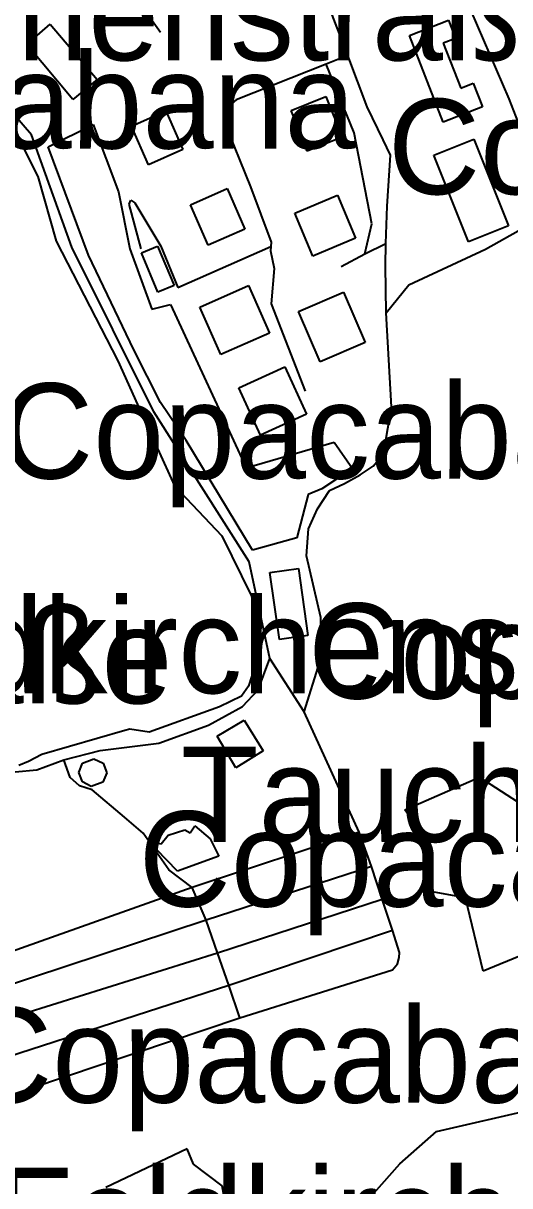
# Model space of a CAD drawing. Extents: x -3657 to 4700, y -7332 to 8131.
# Drawn here: x 1407 to 1628, y -2071 to -1541 of the extents above; entities that cross this region are included whole.
import ezdxf

# ---------------------------------------------------------------- set-up
doc = ezdxf.new("R2010")
doc.units = 0
for name, color, linetype in [('OSM_BUILDING_APARTMENTS', 9, 'CONTINUOUS'), ('OSM_BUILDING_CONSTRUCTION', 9, 'CONTINUOUS'), ('OSM_BUILDING_YES', 9, 'CONTINUOUS'), ('OSM_HIGHWAY_FOOTWAY', 8, 'CONTINUOUS'), ('OSM_HIGHWAY_SERVICE', 8, 'CONTINUOUS'), ('OSM_HIGHWAY_TRACK', 8, 'CONTINUOUS'), ('OSM_LABELS', 8, 'CONTINUOUS'), ('OSM_LANDUSE_GRASS', 3, 'CONTINUOUS'), ('OSM_NATURAL_WATER', 4, 'CONTINUOUS')]:
    doc.layers.add(name, color=color, linetype=linetype)

msp = doc.modelspace()

# ---------------------------------------------------------------- linework, layer by layer
at = {"layer": 'OSM_BUILDING_APARTMENTS'}
for p, q in [((1528.476249, -1580.942335), (1544.342942, -1574.637583)), ((1544.342942, -1574.637583), (1551.692285, -1593.140419)), ((1535.825592, -1599.445171), (1528.476249, -1580.942335)), ((1551.692285, -1593.140419), (1535.825592, -1599.445171)), ((1482.704024, -1623.874697), (1499.382255, -1616.55807)), ((1499.382255, -1616.55807), (1507.459706, -1634.960831)), ((1530.167584, -1627.699802), (1549.636896, -1619.582572)), ((1549.636896, -1619.582572), (1557.790192, -1639.163999)), ((1490.781476, -1642.288577), (1482.704024, -1623.874697)), ((1538.328464, -1647.281229), (1530.167584, -1627.699802)), ((1507.459706, -1634.960831), (1490.781476, -1642.288577)), ((1557.790192, -1639.163999), (1538.328464, -1647.281229)), ((1486.974076, -1670.47649), (1509.143457, -1660.713576)), ((1509.143457, -1660.713576), (1518.66954, -1682.340989)), ((1531.927179, -1672.511358), (1552.276288, -1663.760317)), ((1552.276288, -1663.760317), (1562.128504, -1686.688711)), ((1496.492575, -1692.115023), (1486.974076, -1670.47649)), ((1541.786978, -1695.439751), (1531.927179, -1672.511358)), ((1518.66954, -1682.340989), (1496.492575, -1692.115023)), ((1562.128504, -1686.688711), (1541.786978, -1695.439751))]:
    msp.add_line(p, q, dxfattribs=at)
at = {"layer": 'OSM_BUILDING_CONSTRUCTION'}
for p, q in [((1518.897074, -1791.356495), (1531.91201, -1789.532898)), ((1531.91201, -1789.532898), (1536.182061, -1820.078145)), ((1523.167126, -1821.901742), (1518.897074, -1791.356495)), ((1536.182061, -1820.078145), (1523.167126, -1821.901742))]:
    msp.add_line(p, q, dxfattribs=at)
at = {"layer": 'OSM_BUILDING_YES'}
for p, q in [((1582.325924, -1546.749896), (1600.111486, -1539.85581)), ((1600.111486, -1539.85581), (1603.289376, -1548.073115)), ((1408.217029, -1550.908586), (1418.933873, -1541.61269)), ((1418.933873, -1541.61269), (1440.31447, -1566.787221)), ((1429.150143, -1575.894086), (1408.217029, -1550.908586)), ((1597.638952, -1586.301931), (1582.325924, -1546.749896)), ((1603.289376, -1548.073115), (1597.714796, -1550.230297)), ((1597.714796, -1550.230297), (1605.678481, -1570.790239)), ((1440.31447, -1566.787221), (1429.150143, -1575.894086)), ((1605.678481, -1570.790239), (1611.38958, -1568.56634)), ((1611.38958, -1568.56634), (1615.568619, -1579.352248)), ((1455.847447, -1588.06993), (1471.509359, -1581.142486)), ((1471.509359, -1581.142486), (1479.291017, -1598.766882)), ((1615.568619, -1579.352248), (1597.638952, -1586.301931)), ((1463.62152, -1605.683207), (1455.847447, -1588.06993)), ((1593.3689, -1601.291007), (1611.594361, -1593.963261)), ((1611.594361, -1593.963261), (1627.461054, -1633.43746)), ((1479.291017, -1598.766882), (1463.62152, -1605.683207)), ((1609.235593, -1640.765206), (1593.3689, -1601.291007)), ((1627.461054, -1633.43746), (1609.235593, -1640.765206)), ((1460.428461, -1645.802336), (1467.747467, -1642.755595)), ((1467.899156, -1663.760317), (1460.428461, -1645.802336)), ((1467.747467, -1642.755595), (1475.225745, -1660.713576)), ((1475.225745, -1660.713576), (1467.899156, -1663.760317)), ((1504.668624, -1707.30425), (1525.624491, -1697.741486)), ((1525.624491, -1697.741486), (1535.469122, -1719.324422)), ((1514.513255, -1728.887185), (1504.668624, -1707.30425)), ((1535.469122, -1719.324422), (1514.513255, -1728.887185)), ((1494.831578, -1865.934932), (1507.141159, -1858.673904)), ((1507.141159, -1858.673904), (1515.734354, -1872.584389)), ((1503.424773, -1880.379153), (1494.831578, -1865.934932)), ((1515.734354, -1872.584389), (1503.424773, -1880.379153)), ((1431.888133, -1882.469618), (1433.526377, -1878.210852)), ((1433.526377, -1878.210852), (1438.782409, -1876.242702)), ((1438.782409, -1876.242702), (1442.991785, -1878.310928)), ((1442.991785, -1878.310928), (1444.630028, -1882.669769)), ((1433.526377, -1886.828459), (1431.888133, -1882.469618)), ((1444.630028, -1882.669769), (1442.809758, -1886.984132)), ((1437.553726, -1888.963402), (1433.526377, -1886.828459)), ((1442.809758, -1886.984132), (1437.553726, -1888.963402)), ((1469.332619, -1915.005254), (1472.518093, -1911.024475)), ((1472.518093, -1911.024475), (1480.155645, -1908.611545)), ((1480.155645, -1908.611545), (1482.55992, -1909.957004)), ((1482.55992, -1909.957004), (1484.683569, -1906.787949)), ((1484.683569, -1906.787949), (1491.737118, -1912.68128)), ((1467.315152, -1917.584976), (1467.808142, -1914.705027)), ((1467.808142, -1914.705027), (1469.332619, -1915.005254)), ((1491.737118, -1912.68128), (1495.544517, -1920.687314)), ((1476.818482, -1927.436846), (1467.315152, -1917.584976)), ((1495.544517, -1920.687314), (1476.818482, -1927.436846))]:
    msp.add_line(p, q, dxfattribs=at)
at = {"layer": 'OSM_HIGHWAY_FOOTWAY'}
for p, q in [((1410.386185, -1592.084067), (1390.363207, -1568.799849)), ((1428.801257, -1643.278211), (1410.386185, -1592.084067)), ((1466.048547, -1718.179114), (1428.801257, -1643.278211)), ((1509.424082, -1786.619591), (1466.048547, -1718.179114)), ((1518.790892, -1830.608304), (1509.424082, -1786.619591)), ((1513.527275, -1844.863494), (1518.790892, -1830.608304)), ((1534.369375, -1854.893276), (1518.790892, -1830.608304)), ((1506.359959, -1852.524824), (1513.527275, -1844.863494)), ((1490.85732, -1861.031236), (1506.359959, -1852.524824)), ((1468.354223, -1869.204063), (1490.85732, -1861.031236)), ((1441.687257, -1872.539911), (1468.354223, -1869.204063)), ((1425.130378, -1876.754199), (1441.687257, -1872.539911)), ((1412.85872, -1881.368788), (1425.130378, -1876.754199)), ((1427.959382, -1884.771353), (1425.130378, -1876.754199)), ((1403.021673, -1882.20275), (1412.85872, -1881.368788)), ((1432.199096, -1888.540861), (1427.959382, -1884.771353)), ((1437.978456, -1890.431175), (1432.199096, -1888.540861)), ((1452.70748, -1902.80717), (1437.978456, -1890.431175)), ((1461.171739, -1910.212752), (1452.70748, -1902.80717)), ((1472.851809, -1926.92535), (1461.171739, -1910.212752)), ((1483.523146, -1934.953623), (1472.851809, -1926.92535))]:
    msp.add_line(p, q, dxfattribs=at)
at = {"layer": 'OSM_HIGHWAY_SERVICE'}
for p, q in [((1627.734095, -1575.593859), (1564.578285, -1429.205739)), ((1554.248248, -1555.945716), (1544.926945, -1531.516191)), ((1469.021656, -1545.371078), (1462.225979, -1535.863912)), ((1554.248248, -1555.945716), (1544.44154, -1559.837538)), ((1563.152406, -1579.285531), (1554.248248, -1555.945716)), ((1544.44154, -1559.837538), (1503.553709, -1576.060878)), ((1557.153097, -1591.116671), (1544.44154, -1559.837538)), ((1503.553709, -1576.060878), (1498.464535, -1580.330763)), ((1643.251903, -1615.90202), (1627.734095, -1575.593859)), ((1498.464535, -1580.330763), (1497.751596, -1585.312296)), ((1570.380398, -1594.252368), (1563.152406, -1579.285531)), ((1497.751596, -1585.312296), (1509.962578, -1615.735228)), ((1565.291224, -1632.625737), (1557.153097, -1591.116671)), ((1573.755483, -1601.357724), (1570.380398, -1594.252368)), ((1572.170331, -1624.486269), (1573.755483, -1601.357724)), ((1509.962578, -1615.735228), (1519.420402, -1640.865281)), ((1454.831129, -1623.57447), (1455.642666, -1621.739754)), ((1460.322279, -1643.923142), (1454.831129, -1623.57447)), ((1455.642666, -1621.739754), (1457.371923, -1623.062974)), ((1457.371923, -1623.062974), (1469.173345, -1642.699998)), ((1571.662172, -1641.576929), (1572.170331, -1624.486269)), ((1616.956575, -1644.145532), (1642.174909, -1629.923701)), ((1562.03749, -1646.258235), (1565.291224, -1632.625737)), ((1519.420402, -1640.865281), (1519.261128, -1642.977985)), ((1562.03749, -1646.258235), (1571.662172, -1641.576929)), ((1571.366378, -1651.717906), (1571.662172, -1641.576929)), ((1469.173345, -1642.699998), (1476.901911, -1661.525299)), ((1476.901911, -1661.525299), (1519.261128, -1642.977985)), ((1519.261128, -1642.977985), (1519.117023, -1644.935016)), ((1519.117023, -1644.935016), (1520.846281, -1652.974409)), ((1551.259971, -1652.051491), (1562.03749, -1646.258235)), ((1582.037715, -1660.324394), (1616.956575, -1644.145532)), ((1571.76077, -1673.12293), (1571.366378, -1651.717906)), ((1520.846281, -1652.974409), (1519.420402, -1668.95312)), ((1571.76077, -1673.12293), (1582.037715, -1660.324394)), ((1519.420402, -1668.95312), (1534.877534, -1708.83874)), ((1572.95153, -1694.539073), (1571.76077, -1673.12293)), ((1574.142291, -1715.955215), (1572.95153, -1694.539073)), ((1572.557138, -1725.862683), (1574.142291, -1715.955215)), ((1570.577594, -1737.360239), (1572.557138, -1725.862683)), ((1565.814552, -1742.908866), (1570.577594, -1737.360239)), ((1552.738941, -1750.848183), (1559.868334, -1746.878525)), ((1559.868334, -1746.878525), (1565.814552, -1742.908866)), ((1545.996354, -1754.017239), (1552.738941, -1750.848183)), ((1540.444529, -1762.345739), (1545.996354, -1754.017239)), ((1536.48544, -1771.463723), (1540.444529, -1762.345739)), ((1535.529798, -1783.839718), (1536.48544, -1771.463723)), ((1542.082772, -1811.883079), (1535.529798, -1783.839718)), ((1541.536691, -1832.053838), (1542.082772, -1811.883079)), ((1534.369375, -1854.893276), (1541.536691, -1832.053838)), ((1559.534618, -1909.679017), (1534.369375, -1854.893276)), ((1559.534618, -1909.679017), (1483.523146, -1934.953623)), ((1565.003015, -1925.37974), (1559.534618, -1909.679017)), ((1565.003015, -1925.37974), (1489.810665, -1949.809266)), ((1569.986006, -1940.190904), (1565.003015, -1925.37974)), ((1483.523146, -1934.953623), (1379.858728, -1971.792503)), ((1489.810665, -1949.809266), (1483.523146, -1934.953623)), ((1494.945345, -1964.653788), (1569.986006, -1940.190904)), ((1574.612527, -1954.412736), (1569.986006, -1940.190904)), ((1489.810665, -1949.809266), (1363.64315, -1991.540722)), ((1494.945345, -1964.653788), (1489.810665, -1949.809266)), ((1500.102779, -1979.375997), (1574.612527, -1954.412736)), ((1577.74491, -1964.475876), (1574.612527, -1954.412736)), ((1368.004215, -2004.450453), (1494.945345, -1964.653788)), ((1500.102779, -1979.375997), (1494.945345, -1964.653788)), ((1577.615974, -1966.81097), (1577.74491, -1964.475876)), ((1574.612527, -1972.481911), (1576.956126, -1969.65756)), ((1576.956126, -1969.65756), (1577.615974, -1966.81097)), ((1505.245044, -1994.331714), (1574.612527, -1972.481911)), ((1373.563625, -2020.473642), (1500.102779, -1979.375997)), ((1505.245044, -1994.331714), (1500.102779, -1979.375997)), ((1379.251971, -2036.763698), (1505.245044, -1994.331714))]:
    msp.add_line(p, q, dxfattribs=at)
at = {"layer": 'OSM_HIGHWAY_TRACK'}
for p, q in [((1594.589998, -2046.126311), (1639.345905, -2035.751824)), ((1577.904183, -2060.781802), (1594.589998, -2046.126311)), ((1547.596676, -2094.963123), (1577.904183, -2060.781802))]:
    msp.add_line(p, q, dxfattribs=at)
at = {"layer": 'OSM_LANDUSE_GRASS'}
for p, q in [((1418.031322, -1597.543738), (1438.425939, -1587.291566)), ((1438.425939, -1587.291566), (1450.007411, -1618.014724)), ((1436.393303, -1646.82533), (1418.031322, -1597.543738)), ((1450.007411, -1618.014724), (1455.195183, -1643.945381)), ((1456.901687, -1689.968961), (1436.393303, -1646.82533)), ((1455.195183, -1643.945381), (1465.10049, -1671.510603)), ((1465.10049, -1671.510603), (1473.602671, -1669.331183)), ((1473.602671, -1669.331183), (1508.119554, -1743.68723)), ((1469.158176, -1714.020424), (1456.901687, -1689.968961)), ((1480.709311, -1731.233398), (1469.158176, -1714.020424)), ((1510.880298, -1781.215518), (1480.709311, -1731.233398)), ((1508.119554, -1743.68723), (1548.044159, -1732.000643)), ((1548.044159, -1732.000643), (1556.364313, -1744.054173)), ((1556.364313, -1744.054173), (1542.454411, -1753.305591)), ((1536.288244, -1755.952031), (1531.145979, -1775.555696)), ((1542.454411, -1753.305591), (1536.288244, -1755.952031)), ((1531.145979, -1775.555696), (1510.880298, -1781.215518)), ((1580.293289, -1899.560278), (1614.180662, -1884.704636)), ((1614.180662, -1884.704636), (1633.84717, -1897.369738)), ((1589.910386, -1912.836953), (1580.293289, -1899.560278)), ((1590.312362, -1936.443635), (1589.910386, -1912.836953)), ((1607.809715, -1939.701647), (1590.312362, -1936.443635)), ((1615.947842, -1973.071244), (1607.809715, -1939.701647)), ((1634.666292, -1965.343197), (1615.947842, -1973.071244)), ((1481.187132, -2053.932195), (1444.250805, -2071.56771)), ((1484.122319, -2060.981953), (1481.187132, -2053.932195)), ((1497.144839, -2070.755987), (1484.122319, -2060.981953)), ((1498.767914, -2080.107481), (1497.144839, -2070.755987))]:
    msp.add_line(p, q, dxfattribs=at)
at = {"layer": 'OSM_NATURAL_WATER'}
for p, q in [((1405.607975, -1595.631185), (1413.291034, -1611.009444)), ((1413.291034, -1611.009444), (1421.626357, -1640.487219)), ((1421.626357, -1640.487219), (1449.605435, -1694.972733)), ((1449.605435, -1694.972733), (1460.041654, -1717.978963)), ((1460.041654, -1717.978963), (1475.430526, -1751.926774)), ((1475.430526, -1751.926774), (1497.015903, -1774.655017)), ((1497.015903, -1774.655017), (1510.410062, -1802.153523)), ((1510.410062, -1802.153523), (1514.740789, -1825.715727)), ((1514.740789, -1825.715727), (1509.158626, -1843.139972)), ((1505.988321, -1847.721203), (1495.946494, -1852.636019)), ((1509.158626, -1843.139972), (1505.988321, -1847.721203)), ((1495.946494, -1852.636019), (1463.909729, -1864.166933)), ((1452.919845, -1863.410808), (1415.027876, -1874.30791)), ((1455.104169, -1862.788116), (1452.919845, -1863.410808)), ((1463.909729, -1864.166933), (1455.104169, -1862.788116)), ((1415.027876, -1874.30791), (1409.036151, -1877.577041)), ((1409.036151, -1877.577041), (1404.697839, -1879.333921))]:
    msp.add_line(p, q, dxfattribs=at)

# ---------------------------------------------------------------- texts
at = {"layer": 'OSM_LABELS'}
for s, p in [('Feldkirchenstraße', (1200.662653, -1558.113145)), ('Copacabana', (1228.52385, -1598.265829)), ('Copacabana', (1572.540492, -1619.085344)), ('Copacabana Badesee', (1396.535162, -1748.632771)), ('Forster Straße', (1100.29274, -1851.058636)), ('Feldkirchenstraße', (1302.947857, -1846.423445)), ('Copacabana', (1536.259525, -1848.870106)), ('Tauchsportzentrum Copacabana', (1478.271941, -1914.136922)), ('Copacabana', (1459.147132, -1943.616046)), ('Copacabana', (1377.913488, -2032.930602)), ('Feldkirchenstraße', (1393.783679, -2105.942338))]:
    msp.add_text(s, height=43.418293, dxfattribs=at).set_placement(p)

doc.saveas('drawing.dxf')
